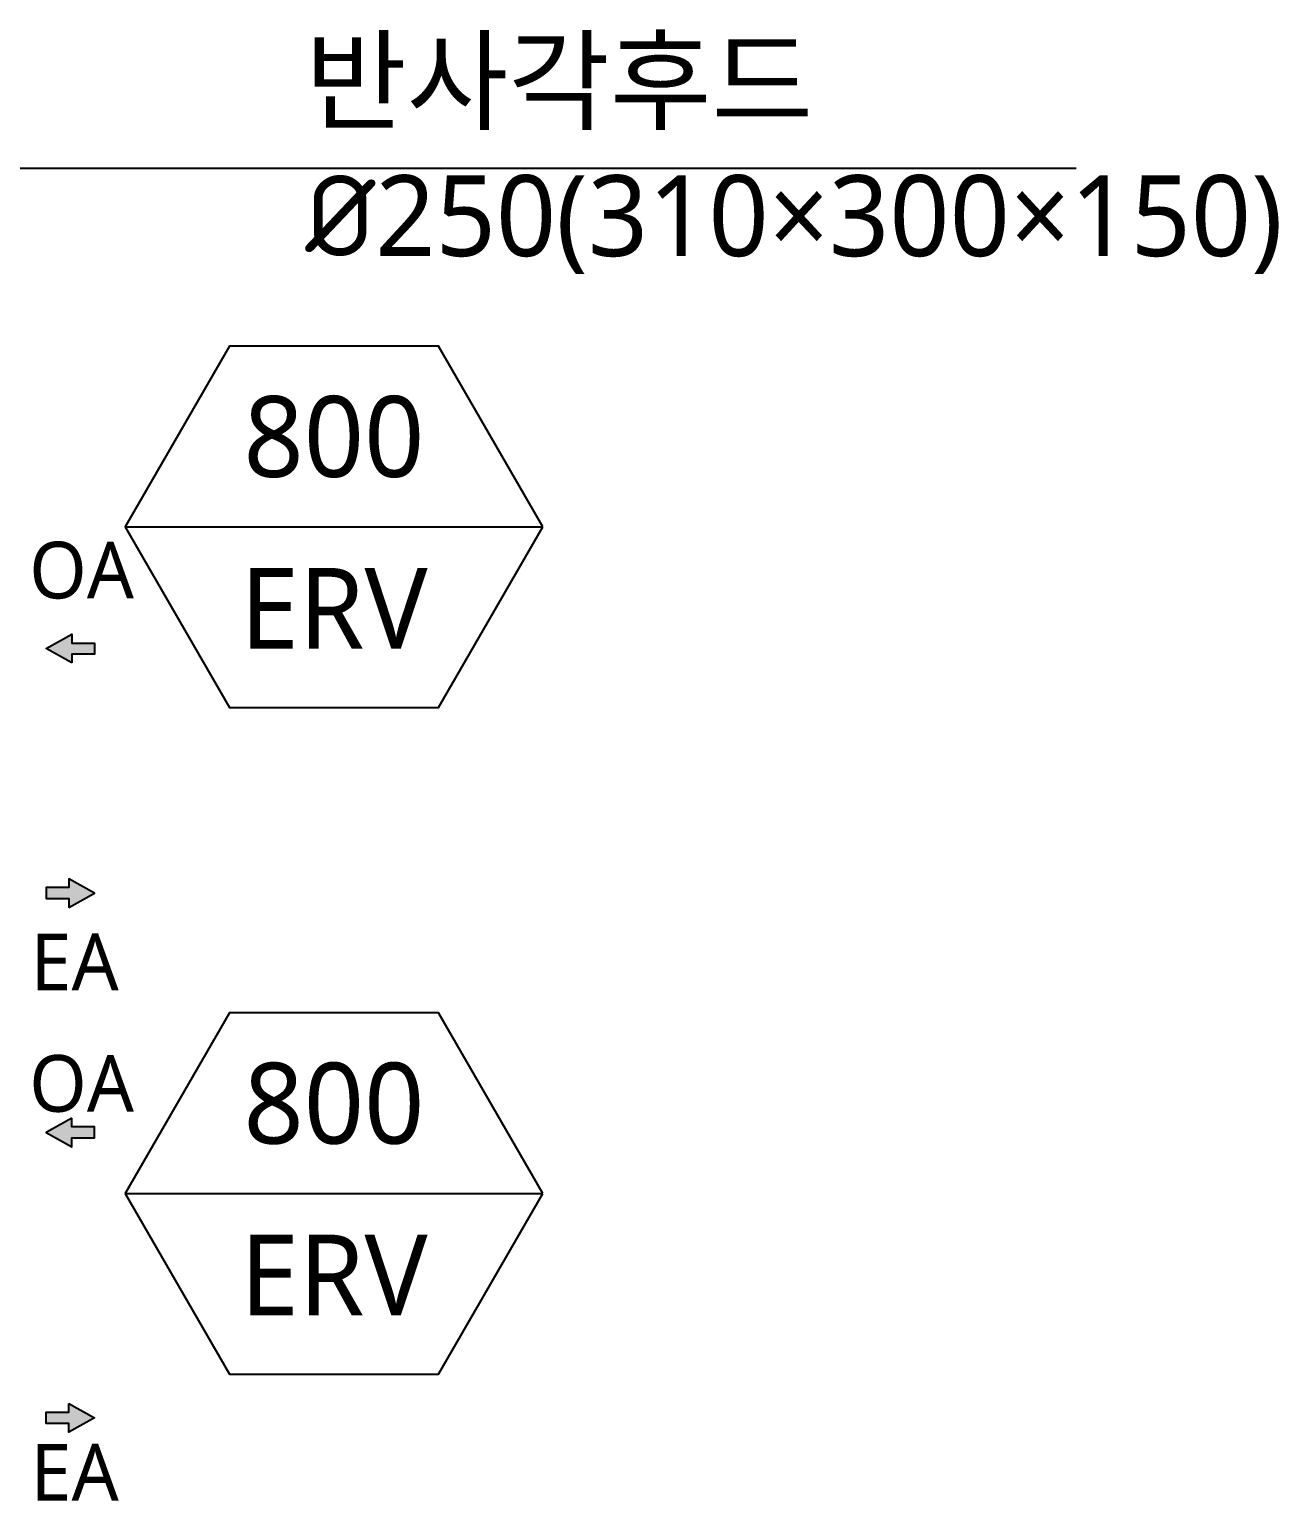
# Model space of a CAD drawing. Header units: millimetres. Extents: x 61566 to 667441, y 0 to 118800.
# Drawn here: x 449561 to 457278, y 58963 to 68055 of the extents above; entities that cross this region are included whole.
import ezdxf
from ezdxf.enums import TextEntityAlignment as Align

# ---------------------------------------------------------------- set-up
doc = ezdxf.new("R2010")
doc.units = ezdxf.units.MM
doc.header["$LTSCALE"] = 200
for name, color, linetype in [('LG-TEXT', 2, 'Continuous'), ('LG-장비번호', 7, 'Continuous'), ('TEXT', 3, 'Continuous')]:
    doc.layers.add(name, color=color, linetype=linetype)
doc.styles.add('LG전자', font='malgun.ttf')

# ---------------------------------------------------------------- blocks, each defined once
blk = doc.blocks.new('장비번호')
at = {"layer": 'LG-장비번호', "color": 0}
blk.add_line((-516, 0), (516, 0), dxfattribs=at)
blk.add_lwpolyline([(516, 0), (258, 446.8), (-258, 446.8), (-516, 0), (-258, -446.8), (258, -446.8)], close=True, dxfattribs=at)

msp = doc.modelspace()

# ---------------------------------------------------------------- hatches: boundary and pattern name
at = {"layer": 'TEXT'}
for color, points in [(5, [(449823.5, 64140.2), (449665.4, 64228.7), (449823.5, 64317.2), (449823.5, 64263.1), (449962.4, 64263.1), (449962.4, 64194.4), (449823.5, 64194.4)]), (5, [(449823.5, 64140.2), (449665.4, 64228.7), (449823.5, 64317.2), (449823.5, 64263.1), (449962.4, 64263.1), (449962.4, 64194.4), (449823.5, 64194.4)]), (1, [(449804.3, 62629.3), (449962.4, 62717.8), (449804.3, 62806.4), (449804.3, 62752.2), (449665.4, 62752.2), (449665.4, 62683.5), (449804.3, 62683.5)]), (1, [(449804.3, 62629.3), (449962.4, 62717.8), (449804.3, 62806.4), (449804.3, 62752.2), (449665.4, 62752.2), (449665.4, 62683.5), (449804.3, 62683.5)]), (5, [(449823.5, 61327), (449665.4, 61238.5), (449823.5, 61150), (449823.5, 61204.2), (449962.4, 61204.2), (449962.4, 61272.9), (449823.5, 61272.9)]), (5, [(449823.5, 61327), (449665.4, 61238.5), (449823.5, 61150), (449823.5, 61204.2), (449962.4, 61204.2), (449962.4, 61272.9), (449823.5, 61272.9)]), (1, [(449804.3, 59562.8), (449962.4, 59474.2), (449804.3, 59385.7), (449804.3, 59439.9), (449665.4, 59439.9), (449665.4, 59508.6), (449804.3, 59508.6)]), (1, [(449804.3, 59562.8), (449962.4, 59474.2), (449804.3, 59385.7), (449804.3, 59439.9), (449665.4, 59439.9), (449665.4, 59508.6), (449804.3, 59508.6)])]:
    msp.add_hatch(color=color, dxfattribs=at).paths.add_polyline_path(points)

# ---------------------------------------------------------------- linework, layer by layer
at = {"layer": 'LG-TEXT', "linetype": 'ByBlock', "lineweight": -2}
msp.add_line((449485, 67197.8), (451465.1, 67197.8), dxfattribs=at)
at = {"layer": 'LG-TEXT', "color": 1, "linetype": 'ByBlock', "lineweight": -2}
msp.add_line((451465.1, 67197.8), (456027.6, 67197.8), dxfattribs=at)
at = {"layer": 'TEXT', "color": 5}
for points in [[(449823.5, 64140.2), (449665.4, 64228.7), (449823.5, 64317.2), (449823.5, 64263.1), (449962.4, 64263.1), (449962.4, 64194.4), (449823.5, 64194.4), (449823.5, 64140.2)], [(449823.5, 64140.2), (449665.4, 64228.7), (449823.5, 64317.2), (449823.5, 64263.1), (449962.4, 64263.1), (449962.4, 64194.4), (449823.5, 64194.4), (449823.5, 64140.2)], [(449823.5, 61327), (449665.4, 61238.5), (449823.5, 61150), (449823.5, 61204.2), (449962.4, 61204.2), (449962.4, 61272.9), (449823.5, 61272.9), (449823.5, 61327)], [(449823.5, 61327), (449665.4, 61238.5), (449823.5, 61150), (449823.5, 61204.2), (449962.4, 61204.2), (449962.4, 61272.9), (449823.5, 61272.9), (449823.5, 61327)]]:
    msp.add_lwpolyline(points, dxfattribs=at)
at = {"layer": 'TEXT', "color": 1}
for points in [[(449804.3, 62629.3), (449962.4, 62717.8), (449804.3, 62806.4), (449804.3, 62752.2), (449665.4, 62752.2), (449665.4, 62683.5), (449804.3, 62683.5), (449804.3, 62629.3)], [(449804.3, 62629.3), (449962.4, 62717.8), (449804.3, 62806.4), (449804.3, 62752.2), (449665.4, 62752.2), (449665.4, 62683.5), (449804.3, 62683.5), (449804.3, 62629.3)], [(449804.3, 59562.8), (449962.4, 59474.2), (449804.3, 59385.7), (449804.3, 59439.9), (449665.4, 59439.9), (449665.4, 59508.6), (449804.3, 59508.6), (449804.3, 59562.8)], [(449804.3, 59562.8), (449962.4, 59474.2), (449804.3, 59385.7), (449804.3, 59439.9), (449665.4, 59439.9), (449665.4, 59508.6), (449804.3, 59508.6), (449804.3, 59562.8)]]:
    msp.add_lwpolyline(points, dxfattribs=at)

# ---------------------------------------------------------------- block references
at = {"layer": 'LG-장비번호', "color": 2, "xscale": 2.5, "yscale": 2.5, "zscale": 2.5}
for p in [(451442.6, 64980.6), (451442.6, 60860.4)]:
    msp.add_blockref('장비번호', p, dxfattribs=at)

# ---------------------------------------------------------------- texts
at = {"layer": 'LG-TEXT', "color": 2, "style": 'LG전자'}
for s, p in [('OA', (449559.9, 64713.4)), ('EA', (449568.3, 62291.7)), ('OA', (449559.9, 61541.1)), ('EA', (449568.3, 59138.1))]:
    msp.add_text(s, height=350, dxfattribs=at).set_placement(p, align=Align.MIDDLE_LEFT)
at = {"layer": 'LG-TEXT', "insert": (451265.1, 67987.8), "char_height": 500, "attachment_point": 1, "style": 'LG전자'}
msp.add_mtext('반사각후드\\P{\\fISOCPEUR|b0|i0|c129|p34;%%C}250(310×300×150)', dxfattribs=at)
at = {"layer": 'LG-장비번호', "color": 2, "style": 'LG전자'}
for s, p in [('800', (451442.6, 65539.3)), ('ERV', (451442.6, 64477.3)), ('800', (451442.6, 61419)), ('ERV', (451442.6, 60357))]:
    msp.add_text(s, height=500, dxfattribs=at).set_placement(p, align=Align.MIDDLE_CENTER)

doc.saveas('drawing.dxf')
